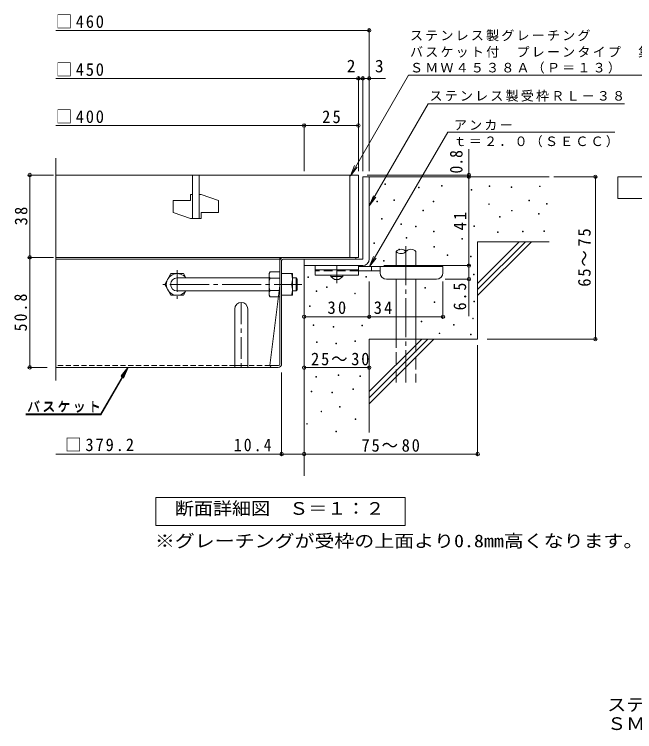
# Model space of a CAD drawing. Units: millimetres on the paper, enlarged 4 times, with parts at other scales. Extents: x -752 to 1068, y -779 to 732.
# Drawn here: x -693 to -120, y -779 to -116 of the extents above; entities that cross this region are included whole.
import ezdxf
from ezdxf.enums import TextEntityAlignment as Align

# ---------------------------------------------------------------- set-up
doc = ezdxf.new("R2010")
doc.units = ezdxf.units.MM
doc.header["$LTSCALE"] = 4
doc.header["$PDMODE"] = 32
doc.header["$PDSIZE"] = 3.2
for name, pattern in [('CHAIN1', [8, 5, -1, 1, -1]), ('CHAIN2', [12, 9, -1, 1, -1]), ('DASHED1', [1.8, 1.2, -0.6]), ('DASHED2', [3, 2, -1]), ('DASHED3', [4, 3, -1])]:
    doc.linetypes.add(name, pattern=pattern)
for name, color, linetype, lineweight in [('D-0_芯', 7, 'Continuous', 9), ('D-1_躯体', 2, 'Continuous', 9), ('D-2_仕上', 3, 'Continuous', 9), ('D-4_その他', 7, 'Continuous', 9), ('D-5_文字', 7, 'Continuous', 9), ('D-6_寸法', 6, 'Continuous', 9), ('D-7_ハッチ', 2, 'Continuous', 9), ('D-8_記号', 2, 'Continuous', 9), ('D-9_0-HOJO', 4, 'Continuous', 9), ('D-B_7-WAKU-T', 2, 'Continuous', 9)]:
    doc.layers.add(name, color=color, linetype=linetype, lineweight=lineweight)
doc.layers.add('F-5_F-5ﾚｲﾔ', color=2, linetype='Continuous')
doc.styles.add('ＭＳ ゴシック', font='')
doc.styles.get('ＭＳ ゴシック').set_extended_font_data('MS Gothic')

msp = doc.modelspace()

# ---------------------------------------------------------------- linework, layer by layer
at = {"layer": 'D-0_芯'}
for points in [[(-350.89, -273.386), (-350.89, -272.786), (-350.29, -272.786), (-350.29, -273.386)], [(-319.558, -276.628), (-319.558, -276.027), (-318.958, -276.027), (-318.958, -276.628)], [(-298.49, -275.007), (-298.49, -274.407), (-297.89, -274.407), (-297.89, -275.007)], [(-271.215, -278.714), (-271.215, -278.114), (-270.615, -278.114), (-270.615, -278.714)], [(-254.431, -275.195), (-254.431, -274.595), (-253.831, -274.595), (-253.831, -275.195)], [(-234.129, -276.278), (-234.129, -275.678), (-233.529, -275.678), (-233.529, -276.278)], [(-208.142, -275.466), (-208.142, -274.866), (-207.542, -274.866), (-207.542, -275.466)], [(-358.099, -289.511), (-358.099, -288.911), (-357.499, -288.911), (-357.499, -289.511)], [(-342.539, -288.155), (-342.539, -287.555), (-341.938, -287.555), (-341.938, -288.155)], [(-306.135, -289.513), (-306.135, -288.913), (-305.535, -288.913), (-305.535, -289.513)], [(-254.973, -291.979), (-254.973, -291.378), (-254.373, -291.378), (-254.373, -291.979)], [(-217.887, -288.46), (-217.887, -287.859), (-217.287, -287.859), (-217.287, -288.46)], [(-201.657, -291.534), (-201.657, -290.934), (-201.057, -290.934), (-201.057, -291.534)], [(-315.609, -297.905), (-315.609, -297.304), (-315.009, -297.304), (-315.009, -297.905)], [(-233.858, -297.934), (-233.858, -297.334), (-233.258, -297.334), (-233.258, -297.934)], [(-244.957, -303.619), (-244.957, -303.019), (-244.357, -303.019), (-244.357, -303.619)], [(-208.954, -300.912), (-208.954, -300.312), (-208.354, -300.312), (-208.354, -300.912)], [(-353.75, -305.372), (-353.75, -304.772), (-353.15, -304.772), (-353.15, -305.372)], [(-335.932, -310.377), (-335.932, -309.777), (-335.332, -309.777), (-335.332, -310.377)], [(-322.377, -312.522), (-322.377, -311.922), (-321.777, -311.922), (-321.777, -312.522)], [(-305.864, -317.124), (-305.864, -316.524), (-305.264, -316.524), (-305.264, -317.124)], [(-268.778, -312.281), (-268.778, -311.681), (-268.178, -311.681), (-268.178, -312.281)], [(-246.852, -317.695), (-246.852, -317.095), (-246.252, -317.095), (-246.252, -317.695)], [(-223.842, -317.154), (-223.842, -316.553), (-223.242, -316.553), (-223.242, -317.154)], [(-204.081, -316.883), (-204.081, -316.283), (-203.481, -316.283), (-203.481, -316.883)], [(-331.202, -323.112), (-331.202, -322.512), (-330.602, -322.512), (-330.602, -323.112)], [(-279.762, -323.875), (-279.762, -323.275), (-279.162, -323.275), (-279.162, -323.875)], [(-360.957, -327.794), (-360.957, -327.194), (-360.357, -327.194), (-360.357, -327.794)], [(-305.429, -331.285), (-305.429, -330.685), (-304.829, -330.685), (-304.829, -331.285)], [(-337.73, -333.638), (-337.73, -333.038), (-337.13, -333.038), (-337.13, -333.638)], [(-351.891, -344.196), (-351.891, -343.596), (-351.29, -343.596), (-351.29, -344.196)], [(-293.186, -339.13), (-293.186, -338.529), (-292.586, -338.529), (-292.586, -339.13)], [(-271.829, -340.35), (-271.829, -339.75), (-271.229, -339.75), (-271.229, -340.35)], [(-269.063, -356.747), (-269.063, -356.147), (-268.463, -356.147), (-268.463, -356.747)], [(-421.679, -359.458), (-421.679, -358.858), (-421.079, -358.858), (-421.079, -359.458)], [(-368.306, -359.109), (-368.306, -358.509), (-367.707, -358.509), (-367.707, -359.109)], [(-404.638, -368.495), (-404.638, -367.895), (-404.038, -367.895), (-404.038, -368.495)], [(-313.933, -369.029), (-313.933, -368.429), (-313.333, -368.429), (-313.333, -369.029)], [(-414.13, -372.239), (-414.13, -371.639), (-413.53, -371.639), (-413.53, -372.239)], [(-378.597, -374.382), (-378.597, -373.781), (-377.997, -373.781), (-377.997, -374.382)], [(-305.39, -382.453), (-305.39, -381.853), (-304.79, -381.853), (-304.79, -382.453)], [(-268.662, -381.713), (-268.662, -381.113), (-268.062, -381.113), (-268.062, -381.713)], [(-420.12, -386.235), (-420.12, -385.635), (-419.52, -385.635), (-419.52, -386.235)], [(-269.728, -397.559), (-269.728, -396.958), (-269.128, -396.958), (-269.128, -397.559)], [(-416.817, -403.712), (-416.817, -403.112), (-416.217, -403.112), (-416.217, -403.712)], [(-372.062, -403.823), (-372.062, -403.223), (-371.462, -403.223), (-371.462, -403.823)], [(-317.219, -400.348), (-317.219, -399.748), (-316.619, -399.748), (-316.619, -400.348)], [(-287.5, -403.257), (-287.5, -402.657), (-286.9, -402.657), (-286.9, -403.257)], [(-398.384, -405.296), (-398.384, -404.696), (-397.784, -404.696), (-397.784, -405.296)], [(-300.746, -411.19), (-300.746, -410.59), (-300.146, -410.59), (-300.146, -411.19)], [(-271.829, -412.353), (-271.829, -411.753), (-271.229, -411.753), (-271.229, -412.353)], [(-413.755, -419.401), (-413.755, -418.801), (-413.155, -418.801), (-413.155, -419.401)], [(-396.092, -420.619), (-396.092, -420.019), (-395.492, -420.019), (-395.492, -420.619)], [(-378.428, -418.488), (-378.428, -417.887), (-377.829, -417.887), (-377.829, -418.488)], [(-393.693, -449.868), (-393.693, -449.267), (-393.093, -449.267), (-393.093, -449.868)], [(-373.746, -450.629), (-373.746, -450.029), (-373.146, -450.029), (-373.146, -450.629)], [(-414.401, -451.39), (-414.401, -450.79), (-413.801, -450.79), (-413.801, -451.39)], [(-380.22, -462.809), (-380.22, -462.209), (-379.62, -462.209), (-379.62, -462.809)], [(-418.665, -464.79), (-418.665, -464.19), (-418.065, -464.19), (-418.065, -464.79)], [(-399.783, -465.704), (-399.783, -465.103), (-399.183, -465.103), (-399.183, -465.704)], [(-409.662, -483.346), (-409.662, -482.746), (-409.062, -482.746), (-409.062, -483.346)], [(-392.717, -479.038), (-392.717, -478.438), (-392.117, -478.438), (-392.117, -479.038)], [(-378.07, -490.526), (-378.07, -489.926), (-377.47, -489.926), (-377.47, -490.526)], [(-422.874, -494.834), (-422.874, -494.234), (-422.274, -494.234), (-422.274, -494.834)], [(-395.876, -501.727), (-395.876, -501.127), (-395.276, -501.127), (-395.276, -501.727)]]:
    msp.add_lwpolyline(points, close=True, dxfattribs=at)
at = {"layer": 'D-1_躯体'}
for p, q in [((-371.169, -266.321), (-371.169, -342.321)), ((-371.169, -266.321), (-365.169, -266.321)), ((-365.17, -342.321), (-365.17, -266.321)), ((-425.169, -342.321), (-371.169, -342.321)), ((-425.169, -348.321), (-425.169, -342.321)), ((-425.169, -348.321), (-371.169, -348.321))]:
    msp.add_line(p, q, dxfattribs=at)
at = {"layer": 'D-1_躯体', "color": 3}
for p, q in [((-435.973, -359.721), (-432.573, -359.721)), ((-432.573, -359.721), (-431.573, -360.721)), ((-432.573, -371.721), (-432.573, -359.721)), ((-431.573, -370.721), (-431.573, -360.721)), ((-432.573, -371.721), (-431.573, -370.721)), ((-435.973, -371.721), (-432.573, -371.721))]:
    msp.add_line(p, q, dxfattribs=at)
at = {"layer": 'D-1_躯体'}
msp.add_arc((-371.169, -342.321), 6, 270, 0, dxfattribs=at)
at = {"layer": 'D-2_仕上'}
for p, q in [((-654.237, -454.498), (-654.237, -249.242)), ((-375.169, -264.721), (-654.237, -264.721)), ((-528.17, -264.721), (-528.17, -304.721)), ((-522.17, -264.721), (-522.17, -304.721)), ((-383.169, -264.721), (-383.169, -340.721)), ((-375.169, -264.721), (-375.169, -340.721)), ((-530.17, -282.721), (-530.17, -288.221)), ((-528.17, -282.721), (-530.17, -282.721)), ((-520.17, -282.721), (-522.17, -282.721)), ((-520.17, -282.721), (-504.17, -288.221)), ((-546.17, -288.221), (-546.17, -299.221)), ((-546.17, -288.221), (-530.17, -288.221)), ((-504.17, -288.221), (-504.17, -299.221)), ((-546.17, -299.221), (-530.17, -304.721)), ((-520.17, -299.221), (-520.17, -304.721)), ((-520.17, -299.221), (-504.17, -299.221)), ((-520.17, -304.721), (-530.17, -304.721)), ((-654.237, -340.721), (-375.169, -340.721))]:
    msp.add_line(p, q, dxfattribs=at)
at = {"layer": 'D-4_その他'}
for p, q in [((-654.236, -131.174), (-365.169, -131.174)), ((-365.169, -261.139), (-365.169, -129.974)), ((-654.236, -175.452), (-375.169, -175.452)), ((-375.169, -261.139), (-375.169, -174.252)), ((-375.169, -175.452), (-373.169, -175.452)), ((-373.169, -175.452), (-350.105, -175.452)), ((-371.169, -261.139), (-371.169, -174.252)), ((-425.169, -261.139), (-425.169, -217.753)), ((-654.236, -218.953), (-425.169, -218.953)), ((-425.169, -218.953), (-375.169, -218.953)), ((-273.183, -266.321), (-273.183, -240.793)), ((-656.377, -264.721), (-679.597, -264.721)), ((-678.397, -340.721), (-678.397, -264.721)), ((-271.983, -264.721), (-367.169, -264.721)), ((-273.183, -348.321), (-273.183, -266.321)), ((-194.757, -266.321), (-155.295, -266.321)), ((-156.495, -416.321), (-156.495, -266.321)), ((-656.377, -340.721), (-679.597, -340.721)), ((-678.393, -442.321), (-678.393, -340.721)), ((-351.565, -348.321), (-271.983, -348.321)), ((-273.183, -348.321), (-273.183, -395.021)), ((-365.166, -396.762), (-365.166, -362.921)), ((-297.166, -396.762), (-297.166, -362.921)), ((-271.983, -360.921), (-295.166, -360.921)), ((-425.166, -395.562), (-365.166, -395.562)), ((-365.166, -395.562), (-297.166, -395.562)), ((-256.275, -416.321), (-155.295, -416.321)), ((-265.169, -421.831), (-265.169, -523.521)), ((-679.593, -442.321), (-662.233, -442.321)), ((-587.992, -443.121), (-591.818, -452.36)), ((-587.988, -442.321), (-591.815, -451.56)), ((-425.169, -442.568), (-365.169, -442.568)), ((-445.973, -521.171), (-445.973, -447.121)), ((-445.973, -523.521), (-445.973, -447.121)), ((-682.069, -486.128), (-612.822, -486.128)), ((-445.973, -522.321), (-654.237, -522.321)), ((-425.169, -522.321), (-445.973, -522.321)), ((-425.169, -522.321), (-265.169, -522.321))]:
    msp.add_line(p, q, dxfattribs=at)
at = {"layer": 'D-4_その他', "color": 2}
msp.add_line((-447.577, -340.721), (-654.237, -340.721), dxfattribs=at)
at = {"layer": 'D-4_その他'}
for points in [[(-682.065, -485.328), (-612.818, -485.328), (-587.988, -442.321), (-594.075, -450.254)], [(-612.822, -486.128), (-587.992, -443.121), (-594.079, -451.054)]]:
    msp.add_lwpolyline(points, dxfattribs=at)
for p in [(-365.169, -131.174), (-375.169, -175.452), (-371.169, -175.452), (-365.169, -175.452), (-425.169, -218.953), (-375.169, -218.953), (-678.397, -264.721), (-273.183, -264.721), (-273.183, -266.321), (-156.495, -266.321), (-678.397, -340.721), (-273.183, -348.321), (-273.183, -360.921), (-425.166, -395.562), (-365.166, -395.562), (-297.166, -395.562), (-156.495, -416.321), (-678.393, -442.321), (-678.393, -442.321), (-425.169, -442.568), (-365.169, -442.568), (-445.973, -522.321), (-425.169, -522.321), (-265.169, -522.321)]:
    msp.add_point(p, dxfattribs=at)
at = {"layer": 'D-5_文字'}
for p, q in [((-382.49, -265.321), (-328.926, -172.545)), ((-63.546, -172.545), (-328.926, -172.545)), ((-365.17, -293.021), (-310.832, -198.906)), ((-129.727, -198.906), (-310.832, -198.906)), ((-364.981, -349.321), (-292.738, -225.266)), ((-138.566, -225.266), (-292.738, -225.266)), ((-382.49, -265.321), (-378.663, -256.082)), ((-382.49, -265.321), (-376.402, -257.387)), ((-365.17, -293.021), (-361.343, -283.783)), ((-365.17, -293.021), (-359.082, -285.088)), ((-364.981, -349.321), (-361.119, -340.096)), ((-364.981, -349.321), (-358.863, -341.41))]:
    msp.add_line(p, q, dxfattribs=at)
for points in [[(-135.743, -286.321), (-135.743, -266.321), (-45.743, -266.321), (-45.743, -286.321)], [(-561.967, -588.321), (-561.967, -562.321), (-331.967, -562.321), (-331.967, -588.321)]]:
    msp.add_lwpolyline(points, close=True, dxfattribs=at)
at = {"layer": 'D-6_寸法'}
for p, q in [((-365.169, -266.321), (-199.169, -266.321)), ((-265.169, -364.725), (-226.765, -326.321)), ((-265.169, -326.321), (-199.169, -326.321)), ((-265.169, -370.381), (-221.109, -326.321)), ((-265.169, -326.321), (-265.169, -416.321)), ((-265.169, -376.037), (-215.453, -326.321)), ((-340.252, -349.321), (-340.252, -335.321)), ((-322.252, -349.321), (-322.252, -335.321)), ((-425.169, -348.321), (-425.169, -542.321)), ((-340.252, -416.321), (-340.252, -360.921)), ((-322.252, -416.321), (-322.252, -360.921)), ((-365.169, -416.321), (-265.169, -416.321)), ((-365.169, -416.321), (-365.169, -502.321)), ((-365.169, -464.724), (-316.766, -416.321)), ((-365.169, -470.381), (-311.109, -416.321)), ((-365.169, -476.037), (-305.453, -416.321))]:
    msp.add_line(p, q, dxfattribs=at)
at = {"layer": 'D-6_寸法', "linetype": 'CHAIN2'}
msp.add_line((-331.252, -330.421), (-331.252, -456.321), dxfattribs=at)
at = {"layer": 'D-6_寸法', "linetype": 'DASHED3'}
for p, q in [((-340.252, -456.321), (-340.252, -416.321)), ((-322.252, -416.321), (-322.252, -456.321))]:
    msp.add_line(p, q, dxfattribs=at)
at = {"layer": 'D-6_寸法'}
for centre, start, end in [((-335.753, -339.383), 42.07146, 137.92854), ((-335.753, -331.259), 222.07146, 317.92854), ((-326.752, -339.383), 42.07146, 137.92854)]:
    msp.add_arc(centre, 6.062, start, end, dxfattribs=at)
at = {"layer": 'D-7_ハッチ'}
for p, q in [((-447.573, -340.721), (-654.233, -340.721)), ((-447.573, -342.321), (-654.233, -342.321)), ((-447.573, -439.388), (-447.573, -340.721)), ((-445.973, -439.121), (-445.973, -343.654)), ((-444.639, -342.321), (-377.566, -342.321)), ((-444.373, -340.721), (-377.566, -340.721)), ((-377.566, -340.721), (-377.566, -342.321)), ((-447.573, -366.721), (-456.797, -440.721)), ((-449.173, -442.321), (-654.233, -442.321)), ((-448.906, -440.721), (-456.797, -440.721))]:
    msp.add_line(p, q, dxfattribs=at)
at = {"layer": 'D-7_ハッチ', "linetype": 'DASHED1'}
for p, q in [((-489.173, -440.721), (-654.233, -440.721)), ((-456.797, -440.721), (-477.173, -440.721))]:
    msp.add_line(p, q, dxfattribs=at)
at = {"layer": 'D-7_ハッチ'}
for centre, radius, start, end in [((-444.373, -343.921), 3.2, 90, 180), ((-444.639, -343.654), 1.333, 90, 180), ((-455.197, -440.721), 1.6, 180, 270), ((-449.173, -439.121), 3.2, 270, 0), ((-448.906, -439.388), 1.333, 270, 0)]:
    msp.add_arc(centre, radius, start, end, dxfattribs=at)
at = {"layer": 'D-8_記号', "linetype": 'CHAIN1'}
for p, q in [((-542.366, -352.528), (-542.366, -378.914)), ((-529.173, -365.721), (-555.559, -365.721)), ((-483.173, -382.321), (-483.173, -442.321))]:
    msp.add_line(p, q, dxfattribs=at)
at = {"layer": 'D-8_記号'}
for p, q in [((-489.173, -388.321), (-489.173, -442.321)), ((-477.173, -388.321), (-477.173, -442.321)), ((-489.173, -440.721), (-477.173, -440.721))]:
    msp.add_line(p, q, dxfattribs=at)
msp.add_arc((-483.173, -388.321), 6, 0, 180, dxfattribs=at)
at = {"layer": 'D-9_0-HOJO', "color": 3}
for p, q in [((-415.166, -348.321), (-415.166, -357.321)), ((-375.166, -348.321), (-415.166, -348.321)), ((-375.166, -348.321), (-375.166, -357.321)), ((-375.166, -352.321), (-415.166, -352.321)), ((-375.166, -357.321), (-415.166, -357.321))]:
    msp.add_line(p, q, dxfattribs=at)
at = {"layer": 'D-9_0-HOJO', "linetype": 'CHAIN1'}
msp.add_line((-395.166, -364.417), (-395.166, -348.321), dxfattribs=at)
at = {"layer": 'D-9_0-HOJO'}
for p, q in [((-297.166, -349.321), (-375.166, -349.321)), ((-363.166, -353.321), (-363.166, -349.321)), ((-355.166, -354.921), (-355.166, -349.321)), ((-297.166, -354.921), (-297.166, -349.321)), ((-355.156, -353.321), (-375.166, -353.321)), ((-349.166, -360.921), (-303.166, -360.921))]:
    msp.add_line(p, q, dxfattribs=at)
at = {"layer": 'D-9_0-HOJO', "color": 3, "linetype": 'DASHED2'}
msp.add_line((-375.166, -353.321), (-415.166, -353.321), dxfattribs=at)
at = {"layer": 'D-9_0-HOJO', "color": 2}
for p, q in [((-400.666, -358.321), (-400.666, -357.321)), ((-389.666, -358.321), (-389.666, -357.321)), ((-400.666, -358.321), (-397.166, -361.321)), ((-400.666, -358.321), (-389.666, -358.321)), ((-397.166, -361.321), (-393.166, -361.321)), ((-393.166, -361.321), (-389.666, -358.321))]:
    msp.add_line(p, q, dxfattribs=at)
at = {"layer": 'D-9_0-HOJO'}
for centre, start, end in [((-349.166, -354.921), 180, 270), ((-303.166, -354.921), 270, 0)]:
    msp.add_arc(centre, 6, start, end, dxfattribs=at)
at = {"layer": 'D-B_7-WAKU-T'}
for p, q in [((-553.866, -365.721), (-548.092, -355.721)), ((-548.092, -355.721), (-536.639, -355.721)), ((-534.339, -359.706), (-536.639, -355.721)), ((-457.573, -355.721), (-456.707, -354.221)), ((-457.573, -375.721), (-457.573, -355.721)), ((-447.573, -354.221), (-456.707, -354.221)), ((-445.973, -355.721), (-435.973, -355.721)), ((-435.973, -375.721), (-435.973, -355.721)), ((-456.707, -359.995), (-447.573, -359.995)), ((-553.866, -365.721), (-548.092, -375.721)), ((-445.973, -365.721), (-436.839, -365.721)), ((-548.092, -375.721), (-536.639, -375.721)), ((-534.33, -371.721), (-536.639, -375.721)), ((-457.573, -375.721), (-456.707, -377.221)), ((-456.707, -371.448), (-447.573, -371.448)), ((-447.573, -377.221), (-456.707, -377.221)), ((-445.973, -375.721), (-435.973, -375.721))]:
    msp.add_line(p, q, dxfattribs=at)
at = {"layer": 'D-B_7-WAKU-T', "color": 3}
for p, q in [((-542.366, -359.721), (-457.573, -359.721)), ((-542.366, -371.721), (-457.573, -371.721))]:
    msp.add_line(p, q, dxfattribs=at)
at = {"layer": 'D-B_7-WAKU-T', "color": 3, "linetype": 'CHAIN2'}
msp.add_line((-548.942, -365.721), (-427.364, -365.721), dxfattribs=at)
at = {"layer": 'D-B_7-WAKU-T', "linetype": 'CHAIN1'}
msp.add_line((-430.6, -365.721), (-436.723, -365.721), dxfattribs=at)
at = {"layer": 'D-B_7-WAKU-T'}
for centre, radius, start, end in [((-542.366, -365.721), 10, 36.87019, 323.12981), ((-451.009, -357.511), 6.579, 149.99998, 176.07924), ((-452.103, -357.041), 5.47, 180.2103, 212.68507), ((-450.839, -360.721), 14.866, 340.34633, 19.65366), ((-438.208, -365.721), 19.365, 162.79973, 197.20026), ((-450.839, -370.721), 14.866, 340.34633, 19.65366), ((-452.103, -374.401), 5.47, 147.31491, 179.78969), ((-451.009, -373.931), 6.579, 183.92075, 210)]:
    msp.add_arc(centre, radius, start, end, dxfattribs=at)
at = {"layer": 'D-B_7-WAKU-T', "color": 3}
msp.add_arc((-542.366, -365.721), 6, 90, 270, dxfattribs=at)

# ---------------------------------------------------------------- texts
at = {"layer": 'D-4_その他', "color": 2, "style": 'ＭＳ ゴシック'}
for s, p in [('2', (-385.905, -173.453)), ('3', (-359.849, -173.453))]:
    msp.add_text(s, height=11.73, dxfattribs=at).set_placement(p, align=Align.BOTTOM_LEFT)
at = {"layer": 'D-4_その他', "color": 2, "style": 'ＭＳ ゴシック', "width": 0.9}
msp.add_text('0.8', height=11.73, rotation=90, dxfattribs=at).set_placement((-275.583, -263.281), align=Align.BOTTOM_LEFT)
at = {"layer": 'D-4_その他', "color": 2, "style": 'ＭＳ ゴシック', "width": 1.15}
msp.add_text('※グレーチングが受枠の上面より0.8mm高くなります。', height=11.73, dxfattribs=at).set_placement((-562.917, -611.906), align=Align.BOTTOM_LEFT)
at = {"layer": 'D-4_その他', "color": 2, "char_height": 11.73, "attachment_point": 7, "style": 'ＭＳ ゴシック'}
for s, insert in [('\\T1.21;\\W0.95;□460', (-654.236, -129.174)), ('\\T1.21;\\W0.95;□450', (-654.236, -173.452)), ('\\T1.21;\\W0.95;□400', (-654.236, -216.953)), ('\\T1.27;\\W0.95;25', (-408.669, -216.953)), ('\\T1.27;\\W0.95;30', (-403.666, -393.162)), ('\\T1.27;\\W0.95;34', (-361.019, -393.162)), ('\\T1.22;\\W0.95;25～30', (-418.85, -440.568)), ('\\T1.23;\\W0.95;□379.2', (-645.727, -519.921)), ('\\T1.28;\\W0.9;10.4', (-490.097, -519.921)), ('\\T1.22;\\W0.95;75～80', (-372.316, -520.321))]:
    msp.add_mtext(s, dxfattribs=dict(at, insert=insert))
at = {"layer": 'D-4_その他', "char_height": 8.798, "attachment_point": 7, "style": 'ＭＳ ゴシック'}
for s, insert in [('\\T1.17;ステンレス製グレーチング', (-327.546, -141.236)), ('\\T1.17;バスケット付\u3000プレーンタイプ\u3000集水桝用', (-327.546, -156.481)), ('\\T1.17;ＳＭＷ４５３８Ａ（Ｐ＝１３）', (-327.546, -171.137)), ('\\T1.17;バスケット', (-680.822, -484.225)), ('\\T1.17;バスケット', (-680.818, -483.425))]:
    msp.add_mtext(s, dxfattribs=dict(at, insert=insert))
at = {"layer": 'D-4_その他', "color": 2, "char_height": 11.73, "attachment_point": 7, "rotation": 90, "style": 'ＭＳ ゴシック'}
for s, insert in [('\\T1.27;\\W0.95;38', (-680.397, -311.221)), ('\\T1.27;\\W0.95;41', (-275.583, -315.821)), ('\\T1.22;\\W0.95;65～75', (-160.707, -367.821)), ('\\T1.27;\\W0.9;6.5', (-275.583, -389.599)), ('\\T1.28;\\W0.9;50.8', (-680.793, -409.021))]:
    msp.add_mtext(s, dxfattribs=dict(at, insert=insert))
at = {"layer": 'D-5_文字', "color": 2, "style": 'ＭＳ ゴシック', "width": 1.1}
msp.add_text('断面詳細図\u3000Ｓ＝１：２', height=11.73, dxfattribs=at).set_placement((-544.597, -581.933), align=Align.BOTTOM_LEFT)
at = {"layer": 'D-5_文字', "char_height": 8.798, "attachment_point": 7, "style": 'ＭＳ ゴシック'}
for s, insert in [('\\T1.17;ステンレス製受枠ＲＬ－３８', (-309.585, -197.002)), ('\\T1.17;アンカー', (-287.043, -223.402)), ('\\T1.17;ｔ＝２．０（ＳＥＣＣ）', (-287.28, -239.13))]:
    msp.add_mtext(s, dxfattribs=dict(at, insert=insert))
at = {"layer": 'F-5_F-5ﾚｲﾔ', "style": 'ＭＳ ゴシック', "width": 1.1}
for s, p in [('ステンレス製グレーチング\u3000バスケット付\u3000プレーンタイプ\u3000集水桝用', (-145.731, -763.143)), ('ＳＭＷ\u3000４５３８Ａ（Ｐ＝１３）＋ＲＬ－３８（四方枠）＋ＤＫ－４００－Ｓ', (-145.731, -780.62))]:
    msp.add_text(s, height=11.73, dxfattribs=at).set_placement(p, align=Align.BOTTOM_LEFT)

doc.saveas('drawing.dxf')
